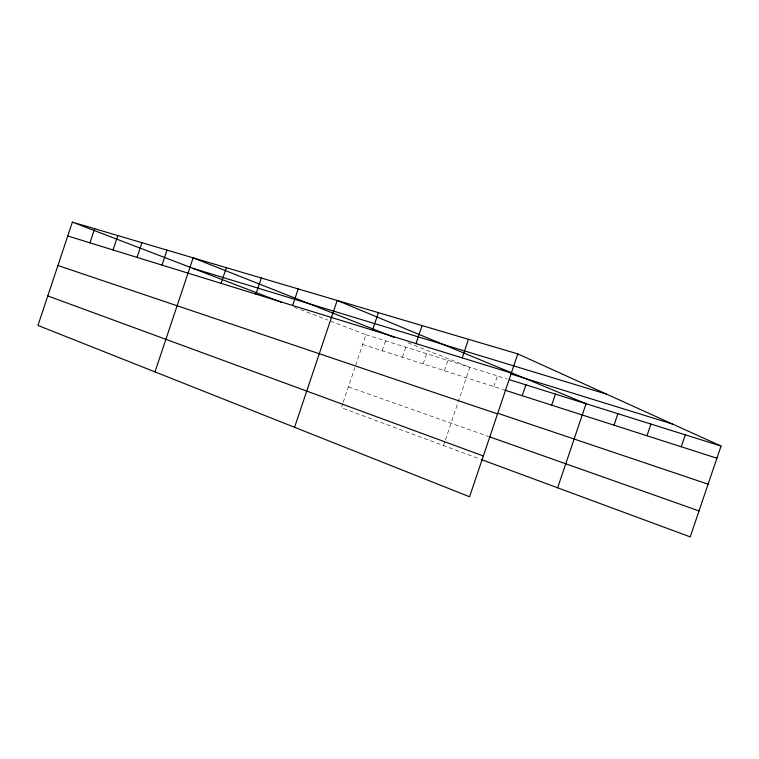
<?xml version="1.0" encoding="UTF-8"?>
<svg xmlns="http://www.w3.org/2000/svg" width="759" height="759" viewBox="0 0 759 759"><rect width="100%" height="100%" fill="white"/><g stroke="black" fill="none" stroke-linecap="round" stroke-linejoin="round"><path stroke-width="0.57" stroke-dasharray="3.79 2.85" d="M342.85 403.342L341.379 407.744L480.21 459.138M343.22 402.251L354.899 367.517M355.62 365.364L365.923 334.691L329.918 320.886M382.251 350.772L385.591 340.857M402.403 357.242L405.79 347.195M423.124 363.893L426.558 353.703M444.423 370.734L447.905 360.402M443.493 445.542L445.002 441.074M445.381 439.954L469.868 367.29L407.308 342.546M493.777 386.578L497.382 375.914M365.923 334.691L507.249 379.007M362.641 344.482L503.625 389.737M348.39 386.872L487.933 436.245M294.369 307.253L327.765 320.061"/><path stroke-width="1.14" d="M72.371 222.121L37.95 325.44L469.574 496.766L517.79 353.893L72.371 222.121L281.219 302.205M89.96 242.833L94.666 228.715M113.034 249.958L117.835 235.575M137.028 257.377L141.924 242.7M161.999 265.09L167.008 250.119M154.997 371.901L193.137 257.851L394.452 337.461M221.087 283.354L226.334 267.671M255.916 294.113L261.305 278.012M292.651 305.469L298.192 288.932M294.577 427.308L337.167 300.46L586.071 403.722L557.637 487.8M372.517 330.146L378.39 312.651M416.017 343.59L422.08 325.583M462.212 357.868L468.464 339.301M522.211 395.705L525.883 384.851M551.689 405.173L555.427 394.111M614.003 425.173L617.892 413.702M646.981 435.761L650.937 424.063M681.259 446.766L685.301 434.831M517.79 353.893L721.05 446.045L690.216 536.879L481.282 459.537M192.852 268.325L606.507 394.111M67.76 235.973L511.329 373.048M510.428 373.845L672.569 424.063M509.441 379.69L721.05 446.045M504.716 390.088L716.913 458.218M498.065 413.38L708.1 484.185M57.921 265.508L497.543 413.902M489.014 436.624L699.02 510.93M47.779 295.934L483.341 455.969"/></g></svg>
